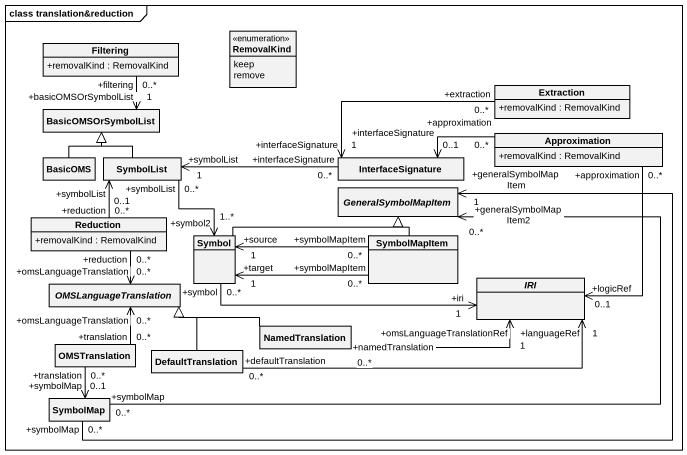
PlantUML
@startuml
mainframe class translation&reduction
hide circle
hide empty members
skinparam classAttributeIconSize 0
class Filtering {
  +removalKind : RemovalKind
}
enum RemovalKind {
  keep
  remove
}
class Extraction {
  +removalKind : RemovalKind
}
class BasicOMSOrSymbolList
class Approximation {
  +removalKind : RemovalKind
}
class BasicOMS
class SymbolList
class InterfaceSignature
class Reduction {
  +removalKind : RemovalKind
}
abstract class GeneralSymbolMapItem
class Symbol
class SymbolMapItem
abstract class OMSLanguageTranslation
abstract class IRI
class NamedTranslation
class OMSTranslation
class DefaultTranslation
class SymbolMap
BasicOMSOrSymbolList "+basicOMSOrSymbolList\n1" <-up- "+filtering\n0..*" Filtering
BasicOMS -up-|> BasicOMSOrSymbolList
SymbolList -up-|> BasicOMSOrSymbolList
SymbolList "+symbolList\n1" <-right- "+interfaceSignature\n0..*" InterfaceSignature
SymbolList "+symbolList\n0..1" <-- "+reduction\n0..*" Reduction
InterfaceSignature "+interfaceSignature\n1" <-right- "+extraction\n0..*" Extraction
InterfaceSignature "+interfaceSignature\n0..1" <-right- "+approximation\n0..*" Approximation
GeneralSymbolMapItem "+generalSymbolMapItem\n1" <-- "+symbolMap\n0..*" SymbolMap
GeneralSymbolMapItem "+generalSymbolMapItem2\n0..*" <-- "+symbolMap\n0..*" SymbolMap
Symbol "+symbol2\n1..*" <-up- "+symbolList\n0..*" SymbolList
Symbol -right-|> GeneralSymbolMapItem
Symbol "+target\n1" <-right- "+symbolMapItem\n0..*" SymbolMapItem
Symbol "+source\n1" <-right- "+symbolMapItem\n0..*" SymbolMapItem
SymbolMapItem -up-|> GeneralSymbolMapItem
OMSLanguageTranslation "+omsLanguageTranslation\n0..*" <-up- "+reduction\n0..*" Reduction
OMSLanguageTranslation "+omsLanguageTranslation\n0..*" <-- "+translation\n0..*" OMSTranslation
IRI "+logicRef\n0..1" <-up- "+approximation\n0..*" Approximation
IRI "+iri\n1" <-left- "+symbol\n0..*" Symbol
IRI "+omsLanguageTranslationRef\n1" <-left- "+namedTranslation\n0..*" NamedTranslation
IRI "+languageRef\n1" <-left- "+defaultTranslation\n0..*" DefaultTranslation
NamedTranslation -left-|> OMSLanguageTranslation
DefaultTranslation -up-|> OMSLanguageTranslation
SymbolMap "+symbolMap\n0..1" <-up- "+translation\n0..*" OMSTranslation
@enduml
